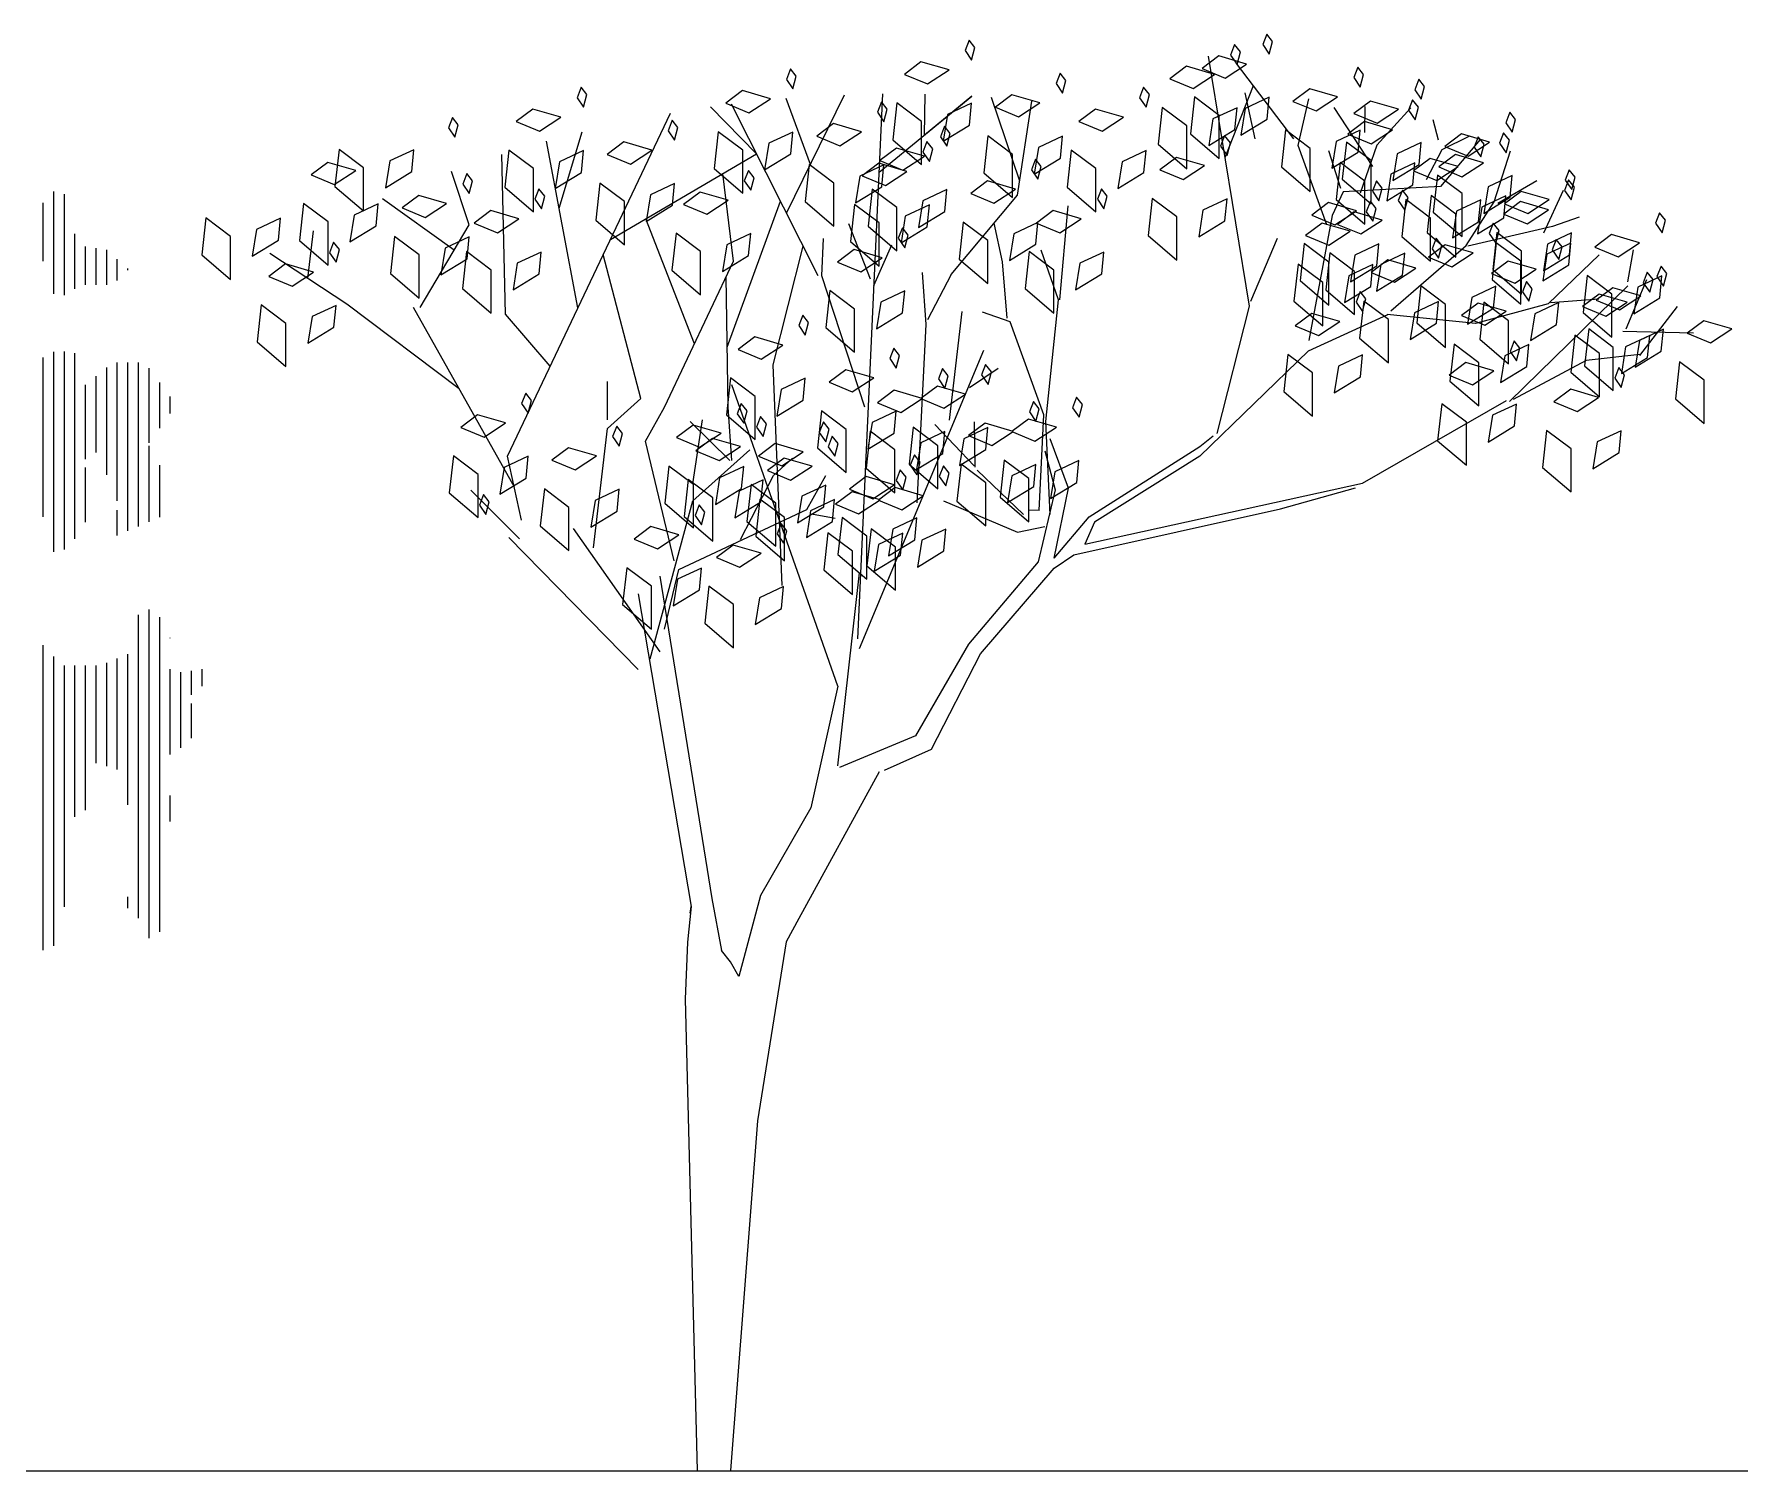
# Model space of a CAD drawing. Header units: millimetres. Extents: x 217.2 to 255.1, y 166.7 to 190.9.
# Drawn here: x 246.913 to 251.614, y 166.725 to 170.683 of the extents above; entities that cross this region are included whole.
import ezdxf

# ---------------------------------------------------------------- set-up
doc = ezdxf.new("R2010")
doc.units = ezdxf.units.MM
doc.layers.add('s', color=145, linetype='Continuous')
doc.layers.add('trees', color=104, linetype='Continuous')

msp = doc.modelspace()

# ---------------------------------------------------------------- linework, layer by layer
at = {"layer": 's', "color": 0}
msp.add_line((217.1888, 166.7248), (255.1288, 166.7248), dxfattribs=at)
at = {"layer": 'trees', "color": 49, "true_color": 0x594322}
for p, q in [((250.2625, 169.9339), (250.1501, 170.622)), ((248.2175, 169.5205), (248.6672, 170.465)), ((250.9376, 170.2211), (250.9821, 170.3614)), ((250.5208, 170.2489), (250.4909, 170.1837)), ((251.0544, 170.2792), (250.9476, 170.2162)), ((251.1278, 170.2524), (251.0729, 170.1351)), ((248.8233, 169.8209), (248.9705, 170.2225)), ((250.8597, 170.1009), (250.9376, 170.2211)), ((248.7332, 169.8303), (248.5995, 170.1746)), ((250.4909, 170.1837), (250.426, 169.839)), ((251.0976, 170.1529), (250.8649, 170.099)), ((251.1714, 170.1785), (251.0976, 170.1529)), ((248.95, 169.7718), (249.0329, 170.0988)), ((249.084, 170.0174), (249.0889, 170.1201)), ((250.2662, 169.9472), (250.3404, 170.1209)), ((250.652, 169.9205), (250.8597, 170.1009)), ((248.5853, 169.6793), (248.4818, 170.0758)), ((248.6507, 169.6557), (248.8404, 170.0572)), ((249.5954, 169.9002), (249.5819, 170.0557)), ((248.8259, 169.6557), (248.8203, 170.0146)), ((249.2031, 169.6557), (249.084, 170.0174)), ((249.3718, 169.8834), (249.3619, 170.0263)), ((249.3768, 169.8968), (249.4413, 170.0219)), ((251.0927, 169.9435), (251.2253, 169.9539)), ((248.3357, 169.7688), (248.2122, 169.9117)), ((249.4364, 169.62), (249.4711, 169.9192)), ((249.6035, 169.8903), (249.5269, 169.9171)), ((249.7012, 169.6163), (249.7365, 169.9514)), ((250.1735, 169.5832), (250.2625, 169.9339)), ((250.4257, 169.8103), (250.6446, 169.9105)), ((250.8861, 169.8862), (250.6425, 169.911)), ((251.0861, 169.9403), (250.8861, 169.8862)), ((249.6964, 169.6344), (249.6035, 169.8903)), ((251.1912, 169.784), (250.9896, 169.6767)), ((250.5741, 169.4463), (250.971, 169.6734)), ((248.6373, 169.1901), (248.7369, 168.5753)), ((248.5777, 169.141), (248.7237, 168.2793)), ((249.1286, 168.8864), (249.0542, 168.5515)), ((249.2419, 168.6508), (249.0212, 168.2468)), ((248.7369, 168.575), (248.7812, 168.3014)), ((249.0542, 168.5515), (248.9152, 168.3104))]:
    msp.add_line(p, q, dxfattribs=at)
at = {"layer": 'trees', "color": 99, "true_color": 0x1a511e}
for p, q in [((250.3849, 170.3948), (250.2275, 170.6019)), ((249.3668, 170.4051), (249.3694, 170.5178)), ((250.1957, 170.3431), (250.2735, 170.5415)), ((250.2782, 170.3948), (250.2514, 170.521)), ((249.4977, 170.5125), (249.3668, 170.4051)), ((249.6295, 170.2781), (249.5518, 170.5089)), ((249.6235, 170.2392), (249.6633, 170.4989)), ((250.3975, 170.3759), (250.4263, 170.5049)), ((250.6032, 170.3186), (250.4965, 170.4814)), ((250.581, 170.4121), (250.5815, 170.484)), ((250.7837, 170.3909), (250.7694, 170.4466)), ((250.8688, 170.4017), (250.7933, 170.3646)), ((250.7933, 170.3646), (250.7501, 170.2815)), ((247.6675, 170.0099), (247.6829, 170.1413)), ((249.5819, 170.0557), (249.5591, 170.1623)), ((251.3058, 170.0007), (251.3212, 170.089)), ((247.1717, 170.0324), (247.1717, 170.0377)), ((251.3015, 169.8715), (251.3582, 170.0069)), ((251.3386, 169.7976), (251.4427, 169.9326)), ((251.2917, 169.8651), (251.4863, 169.8603)), ((247.0258, 169.2927), (247.0258, 169.8043)), ((247.1717, 169.3144), (247.1717, 169.7786)), ((247.055, 169.5125), (247.055, 169.7171)), ((247.0841, 169.5309), (247.0841, 169.7408)), ((247.2301, 169.5572), (247.2301, 169.7631)), ((249.4909, 169.7093), (249.5704, 169.7629)), ((247.2885, 169.6377), (247.2885, 169.6844)), ((248.8358, 169.5083), (248.8259, 169.6557)), ((249.5039, 169.4935), (249.3952, 169.6072)), ((249.5072, 169.4902), (249.5049, 169.6146)), ((247.2301, 169.3395), (247.2301, 169.5492)), ((249.699, 169.5355), (249.7276, 169.4273)), ((247.055, 169.3389), (247.055, 169.4895)), ((247.2593, 169.3527), (247.2593, 169.4957)), ((248.8598, 169.291), (248.9513, 169.4675)), ((249.0428, 169.3734), (249.0951, 169.4675)), ((248.6115, 168.9616), (248.7291, 169.3969)), ((247.1425, 169.3022), (247.1425, 169.3718)), ((248.6899, 169.2086), (249.0428, 169.3734)), ((249.0559, 169.3616), (249.1212, 169.3498)), ((248.6507, 169.0439), (248.6899, 169.2086)), ((247.2301, 168.1923), (247.2301, 169.0981)), ((247.2593, 168.2101), (247.2593, 169.0768)), ((247.2885, 169.0193), (247.2885, 169.0201)), ((246.9382, 168.1596), (246.9382, 168.9995)), ((246.9674, 168.1717), (246.9674, 168.9686)), ((247.0258, 168.5269), (247.0258, 168.9441)), ((247.1133, 168.6661), (247.1133, 168.9513)), ((247.1425, 168.6575), (247.1425, 168.9632)), ((247.2885, 168.6985), (247.2885, 168.9334)), ((247.3469, 168.8628), (247.3469, 168.929)), ((247.3761, 168.8868), (247.3761, 168.9331)), ((247.3469, 168.7431), (247.3469, 168.8391)), ((247.2885, 168.5134), (247.2885, 168.5852)), ((247.1717, 168.275), (247.1717, 168.3065))]:
    msp.add_line(p, q, dxfattribs=at)
at = {"layer": 'trees', "color": 47, "true_color": 0x8d6a35}
for p, q in [((248.9871, 170.1895), (249.1463, 170.516)), ((248.9042, 170.3536), (248.777, 170.4825)), ((249.074, 170.0174), (248.8351, 170.4903)), ((249.0529, 170.3244), (248.9859, 170.5062)), ((248.4121, 169.9292), (248.3256, 170.388)), ((248.3604, 170.2033), (248.4235, 170.4137)), ((250.476, 170.1577), (250.3975, 170.3759)), ((248.5015, 170.1171), (248.9042, 170.3536)), ((250.5148, 170.2578), (250.4814, 170.3614)), ((248.112, 170.1573), (248.0634, 170.3043)), ((248.8404, 170.0572), (248.8115, 170.2991)), ((249.4409, 170.0211), (249.6235, 170.2392)), ((250.7892, 170.2632), (250.5208, 170.2489)), ((248.0706, 170.0875), (247.873, 170.2292)), ((249.7398, 169.9514), (249.7631, 170.2097)), ((247.9771, 169.9298), (248.112, 170.1573)), ((249.218, 170.0085), (249.1584, 170.1603)), ((249.2279, 169.9906), (249.2775, 170.1023)), ((247.7751, 169.939), (247.5631, 170.0787)), ((249.7365, 169.9514), (249.6885, 170.0876)), ((251.2262, 170.075), (251.0861, 169.9403)), ((248.0843, 169.7057), (247.7751, 169.939)), ((247.9577, 169.9306), (248.2363, 169.4359)), ((249.1882, 168.9903), (249.5307, 169.812)), ((248.9748, 169.1645), (248.95, 169.7718)), ((250.1261, 169.5203), (250.4257, 169.8103)), ((251.3386, 169.8009), (251.1912, 169.784)), ((248.4938, 169.6205), (248.4938, 169.7263)), ((249.1286, 168.8864), (248.8358, 169.717)), ((248.4938, 169.5969), (248.5853, 169.6793)), ((248.5984, 169.5616), (248.6507, 169.6557)), ((249.6829, 169.3711), (249.6964, 169.6344)), ((248.4546, 169.2675), (248.4938, 169.5969)), ((249.7139, 169.3594), (249.7012, 169.6163)), ((250.1261, 169.5469), (250.1624, 169.5765)), ((249.7636, 169.4319), (249.7139, 169.5681)), ((249.8213, 169.3532), (250.1261, 169.5469)), ((248.2567, 169.344), (248.2175, 169.5205)), ((249.6403, 169.36), (249.512, 169.482)), ((250.1261, 169.5203), (249.8355, 169.339)), ((249.8095, 169.2775), (250.5741, 169.4463)), ((248.1166, 169.4267), (248.2506, 169.2927)), ((249.4198, 169.3977), (249.6236, 169.311)), ((249.7276, 169.4273), (249.6802, 169.2297)), ((249.7245, 169.2392), (249.7636, 169.4319)), ((250.3488, 169.375), (250.5553, 169.4336)), ((249.6829, 169.3711), (249.6535, 169.3713)), ((249.7245, 169.2392), (249.8213, 169.3532)), ((249.7783, 169.2486), (250.3488, 169.375)), ((248.222, 169.2964), (248.5777, 168.9323)), ((248.3991, 169.3208), (248.6373, 168.9814)), ((249.6236, 169.311), (249.699, 169.3268)), ((249.8355, 169.339), (249.8095, 169.2775)), ((249.7243, 169.2114), (249.7783, 169.2486)), ((249.6802, 169.2297), (249.4887, 169.0021)), ((249.5212, 168.9757), (249.7243, 169.2114)), ((249.1286, 168.6676), (249.1882, 169.199)), ((249.4887, 169.0021), (249.3428, 168.7497)), ((249.3867, 168.7134), (249.5212, 168.9757)), ((249.3428, 168.7497), (249.1327, 168.663)), ((249.257, 168.6555), (249.3867, 168.7134)), ((248.9152, 168.3104), (248.8557, 168.0871)), ((248.7237, 168.2793), (248.7137, 168.1811)), ((248.7217, 168.2612), (248.7237, 168.2793)), ((248.7812, 168.3014), (248.808, 168.1587)), ((249.0212, 168.2468), (248.9856, 168.1821)), ((248.7137, 168.1811), (248.7075, 168.0248)), ((248.9856, 168.1821), (248.9065, 167.6887)), ((248.8329, 168.1275), (248.808, 168.1587)), ((248.8557, 168.0871), (248.8329, 168.1275)), ((248.7075, 168.0248), (248.7403, 166.7258)), ((248.9065, 167.6887), (248.8328, 166.7258))]:
    msp.add_line(p, q, dxfattribs=at)
at = {"layer": 'trees', "color": 55, "true_color": 0x97922b}
for p, q in [((249.1832, 169.0171), (249.2521, 170.5186)), ((251.3057, 169.9893), (250.9793, 169.6712)), ((249.347, 169.3922), (249.3718, 169.8834)), ((248.7291, 169.3969), (248.8859, 169.5381))]:
    msp.add_line(p, q, dxfattribs=at)
at = {"layer": 'trees', "color": 62, "true_color": 0xacc205}
for p, q in [((249.2422, 170.3028), (249.4977, 170.5125)), ((250.7075, 170.4798), (250.6134, 170.3775)), ((250.6134, 170.3775), (250.5682, 170.2453)), ((250.8982, 170.3933), (250.7892, 170.2632)), ((248.2122, 169.9117), (248.2025, 170.3515)), ((248.9513, 169.4675), (249.0036, 169.5146))]:
    msp.add_line(p, q, dxfattribs=at)
at = {"layer": 'trees', "color": 97, "true_color": 0x279b30}
for p, q in [((246.9674, 169.9679), (246.9674, 170.2495)), ((246.9382, 170.0574), (246.9382, 170.2182)), ((247.0258, 169.9818), (247.0258, 170.1328)), ((247.055, 169.9924), (247.055, 170.0982)), ((247.0841, 169.9924), (247.0841, 170.0936)), ((247.1425, 170.0041), (247.1425, 170.0634)), ((246.9382, 169.3531), (246.9382, 169.7925)), ((246.9966, 169.2629), (246.9966, 169.8084)), ((247.1425, 169.3975), (247.1425, 169.7786)), ((247.2593, 169.5975), (247.2593, 169.7237))]:
    msp.add_line(p, q, dxfattribs=at)
at = {"layer": 'trees', "color": 97, "true_color": 0x25742c}
for p, q in [((246.9966, 169.9643), (246.9966, 170.2422)), ((247.1133, 169.9924), (247.1133, 170.089)), ((246.9674, 169.2569), (246.9674, 169.8083)), ((247.1133, 169.4694), (247.1133, 169.7646)), ((247.2009, 169.3266), (247.2009, 169.7786)), ((247.2009, 168.2476), (247.2009, 169.0835)), ((247.0841, 168.6748), (247.0841, 168.9441))]:
    msp.add_line(p, q, dxfattribs=at)
at = {"layer": 'trees', "color": 42, "true_color": 0xd28328}
for p, q in [((248.8309, 169.5083), (248.7217, 169.6155)), ((248.7291, 169.444), (248.7552, 169.6205)), ((248.6768, 169.2322), (248.5984, 169.5616))]:
    msp.add_line(p, q, dxfattribs=at)
at = {"layer": 'trees', "color": 64, "true_color": 0x78b116}
for p, q in [((247.1717, 168.5599), (247.1717, 168.9751)), ((246.9966, 168.2788), (246.9966, 168.9441)), ((247.055, 168.5448), (247.055, 168.9441)), ((247.3177, 168.7167), (247.3177, 168.925))]:
    msp.add_line(p, q, dxfattribs=at)
at = {"layer": 'trees', "color": 99, "true_color": 0x1a511e}
for points in [[(249.5062, 170.6465), (249.4903, 170.6667), (249.479, 170.6378), (249.497, 170.6118)], [(250.3266, 170.663), (250.3107, 170.6832), (250.2995, 170.6542), (250.3174, 170.6282)], [(250.178, 170.6233), (250.1321, 170.5888), (250.196, 170.5622), (250.2551, 170.6008)], [(250.2379, 170.6344), (250.222, 170.6546), (250.2108, 170.6256), (250.2287, 170.5996)], [(249.0139, 170.5674), (248.998, 170.5876), (248.9868, 170.5586), (249.0047, 170.5326)], [(249.757, 170.5557), (249.741, 170.5759), (249.7298, 170.547), (249.7477, 170.5209)], [(250.0893, 170.5947), (250.0433, 170.5602), (250.1073, 170.5336), (250.1664, 170.5722)], [(250.5774, 170.5722), (250.5615, 170.5924), (250.5503, 170.5634), (250.5682, 170.5374)], [(248.4368, 170.5165), (248.4209, 170.5367), (248.4096, 170.5077), (248.4275, 170.4817)], [(249.9871, 170.5165), (249.9712, 170.5367), (249.96, 170.5077), (249.9779, 170.4817)], [(250.4288, 170.5325), (250.3828, 170.498), (250.4468, 170.4714), (250.5059, 170.51)], [(250.7453, 170.5386), (250.7294, 170.5588), (250.7182, 170.5298), (250.7361, 170.5038)], [(249.4911, 170.4324), (249.4968, 170.4927), (249.4306, 170.4617), (249.4188, 170.3881)], [(250.2228, 170.4202), (250.2286, 170.4805), (250.1623, 170.4495), (250.1505, 170.376)], [(250.7284, 170.482), (250.7124, 170.5022), (250.7012, 170.4733), (250.7191, 170.4472)], [(248.0821, 170.4337), (248.0661, 170.4539), (248.0549, 170.425), (248.0728, 170.3989)], [(248.6876, 170.4257), (248.6716, 170.4459), (248.6604, 170.4169), (248.6783, 170.3909)], [(249.1161, 170.4369), (249.0701, 170.4024), (249.1341, 170.3758), (249.1932, 170.4144)], [(249.4383, 170.409), (249.4224, 170.4292), (249.4111, 170.4003), (249.4291, 170.3743)], [(250.9961, 170.4478), (250.9802, 170.468), (250.969, 170.439), (250.9869, 170.413)], [(248.8665, 170.3636), (248.7986, 170.4144), (248.7873, 170.3127), (248.8665, 170.2448)], [(249.3899, 170.3669), (249.374, 170.3871), (249.3627, 170.3581), (249.3806, 170.3321)], [(250.2103, 170.3833), (250.1944, 170.4035), (250.1832, 170.3746), (250.2011, 170.3485)], [(250.43, 170.3683), (250.3621, 170.4192), (250.3507, 170.3175), (250.43, 170.2496)], [(250.5623, 170.358), (250.5681, 170.4183), (250.5018, 170.3873), (250.49, 170.3138)], [(250.5979, 170.3348), (250.53, 170.3856), (250.5187, 170.2839), (250.5979, 170.216)], [(250.9094, 170.3803), (250.8935, 170.4004), (250.8823, 170.3715), (250.9002, 170.3455)], [(250.9792, 170.3912), (250.9632, 170.4114), (250.952, 170.3825), (250.9699, 170.3564)], [(247.7223, 170.3298), (247.6764, 170.2953), (247.7404, 170.2687), (247.7995, 170.3073)], [(248.4217, 170.3023), (248.4274, 170.3626), (248.3612, 170.3316), (248.3494, 170.2581)], [(249.6891, 170.3182), (249.6732, 170.3384), (249.6619, 170.3095), (249.6798, 170.2835)], [(250.5809, 170.2782), (250.513, 170.3291), (250.5017, 170.2273), (250.5809, 170.1595)], [(250.8305, 170.3516), (250.7846, 170.3171), (250.8485, 170.2904), (250.9076, 170.329)], [(248.1218, 170.2787), (248.1058, 170.2989), (248.0946, 170.2699), (248.1125, 170.2439)], [(248.8976, 170.2877), (248.8817, 170.3079), (248.8705, 170.279), (248.8884, 170.2529)], [(249.2496, 170.2624), (249.2553, 170.3227), (249.1891, 170.2917), (249.1773, 170.2182)], [(249.2412, 170.3272), (249.1953, 170.2927), (249.2593, 170.2661), (249.3184, 170.3047)], [(248.3205, 170.2368), (248.3046, 170.257), (248.2933, 170.2281), (248.3112, 170.202)], [(248.5401, 170.2219), (248.4722, 170.2727), (248.4609, 170.171), (248.5401, 170.1031)], [(248.6725, 170.2115), (248.6782, 170.2718), (248.612, 170.2408), (248.6002, 170.1673)], [(249.4232, 170.1949), (249.4289, 170.2552), (249.3627, 170.2242), (249.3509, 170.1506)], [(249.8708, 170.2368), (249.8549, 170.257), (249.8437, 170.2281), (249.8616, 170.202)], [(250.629, 170.2589), (250.6131, 170.2791), (250.6019, 170.2502), (250.6198, 170.2241)], [(250.7001, 170.2332), (250.6842, 170.2534), (250.6729, 170.2245), (250.6908, 170.1984)], [(250.9641, 170.1771), (250.9698, 170.2374), (250.9036, 170.2064), (250.8917, 170.1328)], [(251.0116, 170.2498), (250.9656, 170.2153), (251.0296, 170.1887), (251.0887, 170.2273)], [(249.2424, 170.163), (249.1745, 170.2139), (249.1632, 170.1121), (249.2424, 170.0443)], [(250.4804, 170.2192), (250.4345, 170.1848), (250.4984, 170.1581), (250.5575, 170.1967)], [(250.6121, 170.2024), (250.5961, 170.2225), (250.5849, 170.1936), (250.6028, 170.1676)], [(250.8944, 170.1661), (250.9001, 170.2264), (250.8338, 170.1954), (250.822, 170.1218)], [(247.5867, 170.1155), (247.5924, 170.1758), (247.5262, 170.1448), (247.5144, 170.0713)], [(249.322, 170.1294), (249.3061, 170.1496), (249.2948, 170.1206), (249.3127, 170.0946)], [(249.5416, 170.1144), (249.4737, 170.1653), (249.4624, 170.0635), (249.5416, 169.9957)], [(250.4634, 170.1627), (250.4175, 170.1282), (250.4815, 170.1016), (250.5406, 170.1402)], [(250.9509, 170.1424), (250.9349, 170.1626), (250.9237, 170.1337), (250.9416, 170.1076)], [(247.7547, 170.0898), (247.7387, 170.11), (247.7275, 170.081), (247.7454, 170.055)], [(248.1067, 170.0645), (248.1124, 170.1248), (248.0462, 170.0938), (248.0343, 170.0203)], [(248.8825, 170.0735), (248.8882, 170.1338), (248.822, 170.1028), (248.8102, 170.0293)], [(250.4816, 170.0551), (250.4137, 170.106), (250.4024, 170.0042), (250.4816, 169.9363)], [(250.8022, 170.1028), (250.7563, 170.0683), (250.8203, 170.0416), (250.8794, 170.0802)], [(250.7931, 170.1006), (250.7772, 170.1208), (250.766, 170.0918), (250.7839, 170.0658)], [(251.0128, 170.0856), (250.9449, 170.1365), (250.9335, 170.0347), (251.0128, 169.9669)], [(251.1433, 170.0473), (251.149, 170.1076), (251.0828, 170.0766), (251.071, 170.0031)], [(251.1244, 170.0975), (251.1085, 170.1177), (251.0973, 170.0888), (251.1152, 170.0627)], [(248.173, 170.033), (248.1051, 170.0839), (248.0938, 169.9821), (248.173, 169.9142)], [(249.7234, 170.033), (249.6555, 170.0839), (249.6442, 169.9821), (249.7234, 169.9142)], [(250.5526, 170.0294), (250.4847, 170.0803), (250.4734, 169.9785), (250.5526, 169.9107)], [(250.6445, 170.0609), (250.5985, 170.0264), (250.6625, 169.9998), (250.7216, 170.0384)], [(250.685, 170.0191), (250.6907, 170.0794), (250.6245, 170.0484), (250.6127, 169.9748)], [(250.9758, 170.0579), (250.9299, 170.0234), (250.9938, 169.9967), (251.0529, 170.0353)], [(251.0421, 169.9818), (251.0262, 170.002), (251.0149, 169.9731), (251.0329, 169.947)], [(251.3752, 170.0067), (251.3593, 170.0269), (251.3481, 169.998), (251.366, 169.9719)], [(250.5838, 169.9536), (250.5678, 169.9737), (250.5566, 169.9448), (250.5745, 169.9188)], [(250.8034, 169.9386), (250.7355, 169.9895), (250.7242, 169.8877), (250.8034, 169.8199)], [(250.9358, 169.9283), (250.9415, 169.9886), (250.8753, 169.9575), (250.8635, 169.884)], [(251.2266, 169.967), (251.1806, 169.9326), (251.2446, 169.9059), (251.3037, 169.9445)], [(251.2644, 169.9843), (251.2184, 169.9499), (251.2824, 169.9232), (251.3415, 169.9618)], [(247.7396, 169.8756), (247.7453, 169.9359), (247.6791, 169.9049), (247.6672, 169.8314)], [(249.0479, 169.8888), (249.0319, 169.909), (249.0207, 169.8801), (249.0386, 169.854)], [(250.4351, 169.9139), (250.3892, 169.8794), (250.4532, 169.8528), (250.5123, 169.8914)], [(250.8934, 169.9422), (250.8475, 169.9077), (250.9115, 169.881), (250.9706, 169.9196)], [(251.3979, 169.8098), (251.4036, 169.8702), (251.3374, 169.8391), (251.3256, 169.7656)], [(249.2987, 169.798), (249.2827, 169.8182), (249.2715, 169.7893), (249.2894, 169.7632)], [(251.0081, 169.8178), (250.9922, 169.838), (250.981, 169.8091), (250.9989, 169.7831)], [(251.2278, 169.8029), (251.1599, 169.8538), (251.1486, 169.752), (251.2278, 169.6841)], [(249.5515, 169.7531), (249.5355, 169.7733), (249.5243, 169.7444), (249.5422, 169.7183)], [(250.4363, 169.7497), (250.3684, 169.8006), (250.3571, 169.6988), (250.4363, 169.631)], [(250.5687, 169.7394), (250.5744, 169.7997), (250.5082, 169.7687), (250.4964, 169.6951)], [(250.8595, 169.7782), (250.8136, 169.7437), (250.8775, 169.7171), (250.9366, 169.7557)], [(251.2967, 169.7443), (251.2808, 169.7645), (251.2695, 169.7356), (251.2875, 169.7095)], [(249.0328, 169.6747), (249.0385, 169.735), (248.9723, 169.7039), (248.9605, 169.6304)], [(249.4326, 169.7418), (249.4167, 169.762), (249.4055, 169.7331), (249.4234, 169.707)], [(248.284, 169.674), (248.2681, 169.6941), (248.2568, 169.6652), (248.2748, 169.6392)], [(249.4028, 169.7134), (249.3569, 169.679), (249.4208, 169.6523), (249.4799, 169.6909)], [(249.6834, 169.651), (249.6675, 169.6712), (249.6563, 169.6423), (249.6742, 169.6162)], [(249.8022, 169.6623), (249.7863, 169.6825), (249.7751, 169.6536), (249.793, 169.6275)], [(248.1354, 169.6343), (248.0894, 169.5998), (248.1534, 169.5732), (248.2125, 169.6118)], [(248.8781, 169.6457), (248.8622, 169.6659), (248.851, 169.6369), (248.8689, 169.6109)], [(250.8607, 169.614), (250.7928, 169.6649), (250.7815, 169.5631), (250.8607, 169.4953)], [(248.5348, 169.5831), (248.5189, 169.6033), (248.5076, 169.5744), (248.5256, 169.5484)], [(248.7295, 169.606), (248.6835, 169.5715), (248.7475, 169.5449), (248.8066, 169.5835)], [(249.1045, 169.5948), (249.0885, 169.615), (249.0773, 169.586), (249.0952, 169.56)], [(249.5364, 169.5389), (249.5421, 169.5993), (249.4759, 169.5682), (249.464, 169.4947)], [(248.1366, 169.4701), (248.0687, 169.521), (248.0573, 169.4192), (248.1366, 169.3514)], [(248.2689, 169.4598), (248.2746, 169.5201), (248.2084, 169.4891), (248.1966, 169.4155)], [(249.3163, 169.4621), (249.3004, 169.4823), (249.2892, 169.4534), (249.3071, 169.4273)], [(249.4352, 169.4734), (249.4192, 169.4936), (249.408, 169.4647), (249.4259, 169.4386)], [(249.6548, 169.4585), (249.5869, 169.5094), (249.5756, 169.4076), (249.6548, 169.3397)], [(248.7841, 169.4053), (248.7162, 169.4562), (248.7049, 169.3544), (248.7841, 169.2866)], [(248.957, 169.391), (248.8891, 169.4419), (248.8778, 169.3401), (248.957, 169.2722)], [(248.1677, 169.3943), (248.1518, 169.4145), (248.1405, 169.3855), (248.1585, 169.3595)], [(248.3873, 169.3793), (248.3194, 169.4302), (248.3081, 169.3284), (248.3873, 169.2606)], [(248.5197, 169.369), (248.5254, 169.4293), (248.4592, 169.3983), (248.4474, 169.3247)], [(249.1677, 169.4225), (249.1217, 169.388), (249.1857, 169.3613), (249.2448, 169.3999)], [(249.2865, 169.4338), (249.2406, 169.3993), (249.3045, 169.3727), (249.3636, 169.4113)], [(248.7618, 169.366), (248.7459, 169.3862), (248.7347, 169.3573), (248.7526, 169.3312)], [(249.3402, 169.2898), (249.3459, 169.3501), (249.2797, 169.3191), (249.2678, 169.2456)], [(248.9882, 169.3151), (248.9722, 169.3353), (248.961, 169.3064), (248.9789, 169.2803)], [(249.1689, 169.2583), (249.101, 169.3092), (249.0897, 169.2074), (249.1689, 169.1396)], [(248.6144, 169.1622), (248.5465, 169.2131), (248.5351, 169.1113), (248.6144, 169.0434)]]:
    msp.add_lwpolyline(points, close=True, dxfattribs=at)
at = {"layer": 'trees', "color": 62, "true_color": 0xacc205}
for points in [[(249.3575, 170.6069), (249.3116, 170.5724), (249.3756, 170.5458), (249.4347, 170.5844)], [(248.8653, 170.5277), (248.8193, 170.4932), (248.8833, 170.4666), (248.9424, 170.5052)], [(249.6083, 170.5161), (249.5624, 170.4816), (249.6264, 170.455), (249.6855, 170.4935)], [(250.0905, 170.4305), (250.0226, 170.4814), (250.0113, 170.3797), (250.0905, 170.3118)], [(250.1792, 170.4592), (250.1113, 170.51), (250.1, 170.4083), (250.1792, 170.3404)], [(250.3116, 170.4488), (250.3173, 170.5091), (250.251, 170.4781), (250.2392, 170.4046)], [(250.5967, 170.4989), (250.5508, 170.4644), (250.6147, 170.4378), (250.6738, 170.4764)], [(250.5797, 170.4424), (250.5338, 170.4079), (250.5978, 170.3813), (250.6569, 170.4198)], [(248.5389, 170.386), (248.493, 170.3515), (248.557, 170.3249), (248.6161, 170.3635)], [(248.9988, 170.3532), (249.0046, 170.4135), (248.9383, 170.3825), (248.9265, 170.309)], [(250.7303, 170.3244), (250.736, 170.3847), (250.6698, 170.3537), (250.6579, 170.2802)], [(247.8214, 170.3147), (247.7535, 170.3656), (247.7422, 170.2638), (247.8214, 170.196)], [(248.2893, 170.3127), (248.2214, 170.3636), (248.2101, 170.2618), (248.2893, 170.1939)], [(249.8397, 170.3127), (249.7718, 170.3636), (249.7605, 170.2618), (249.8397, 170.1939)], [(247.9731, 170.239), (247.9272, 170.2045), (247.9911, 170.1779), (248.0502, 170.2165)], [(249.2908, 170.2052), (249.2229, 170.2561), (249.2116, 170.1543), (249.2908, 170.0865)], [(247.7235, 170.1656), (247.6556, 170.2165), (247.6443, 170.1147), (247.7235, 170.0469)], [(248.1718, 170.1971), (248.1259, 170.1627), (248.1899, 170.136), (248.249, 170.1746)], [(249.3748, 170.1527), (249.3805, 170.213), (249.3143, 170.182), (249.3025, 170.1085)], [(250.0629, 170.1795), (249.995, 170.2304), (249.9837, 170.1286), (250.0629, 170.0607)], [(250.762, 170.1764), (250.6941, 170.2273), (250.6828, 170.1255), (250.762, 170.0577)], [(250.614, 170.0447), (250.6197, 170.105), (250.5535, 170.074), (250.5416, 170.0005)], [(249.1745, 169.9255), (249.1066, 169.9764), (249.0953, 169.8747), (249.1745, 169.8068)], [(250.6457, 169.8967), (250.5778, 169.9476), (250.5665, 169.8459), (250.6457, 169.778)], [(250.778, 169.8864), (250.7838, 169.9467), (250.7175, 169.9157), (250.7057, 169.8422)], [(251.1094, 169.8833), (251.1151, 169.9437), (251.0489, 169.9126), (251.037, 169.8391)], [(250.8946, 169.778), (250.8267, 169.8289), (250.8154, 169.7271), (250.8946, 169.6593)], [(249.15, 169.7584), (249.1041, 169.7239), (249.1681, 169.6972), (249.2272, 169.7358)], [(249.1512, 169.5942), (249.0833, 169.6451), (249.072, 169.5433), (249.1512, 169.4755)], [(249.2836, 169.5838), (249.2893, 169.6442), (249.2231, 169.6131), (249.2112, 169.5396)], [(251.1493, 169.5405), (251.0814, 169.5914), (251.07, 169.4896), (251.1493, 169.4218)], [(251.2816, 169.5302), (251.2873, 169.5905), (251.2211, 169.5595), (251.2093, 169.4859)], [(248.9558, 169.5551), (248.9099, 169.5207), (248.9738, 169.494), (249.0329, 169.5326)], [(248.9803, 169.5152), (248.9343, 169.4807), (248.9983, 169.4541), (249.0574, 169.4927)], [(249.0894, 169.3806), (249.0951, 169.4409), (249.0289, 169.4099), (249.017, 169.3364)], [(249.2066, 169.4643), (249.1607, 169.4299), (249.2246, 169.4032), (249.2837, 169.4418)], [(249.1138, 169.3407), (249.1195, 169.401), (249.0533, 169.37), (249.0415, 169.2965)], [(248.8395, 169.2754), (248.7936, 169.241), (248.8575, 169.2143), (248.9166, 169.2529)], [(248.9731, 169.1009), (248.9788, 169.1613), (248.9126, 169.1302), (248.9007, 169.0567)]]:
    msp.add_lwpolyline(points, close=True, dxfattribs=at)
at = {"layer": 'trees', "color": 42, "true_color": 0xd28328}
for points in [[(248.2881, 170.4768), (248.2422, 170.4424), (248.3062, 170.4157), (248.3653, 170.4543)], [(249.8385, 170.4768), (249.7926, 170.4424), (249.8565, 170.4157), (249.9156, 170.4543)], [(249.7419, 170.3416), (249.7476, 170.4019), (249.6814, 170.3709), (249.6696, 170.2973)], [(250.8475, 170.4081), (250.8015, 170.3736), (250.8655, 170.347), (250.9246, 170.3856)], [(247.9538, 170.3044), (247.9595, 170.3647), (247.8933, 170.3337), (247.8815, 170.2601)], [(250.7133, 170.2679), (250.719, 170.3282), (250.6528, 170.2972), (250.641, 170.2236)], [(250.7608, 170.3406), (250.7148, 170.3061), (250.7788, 170.2795), (250.8379, 170.3181)], [(249.1173, 170.2727), (249.0494, 170.3236), (249.038, 170.2219), (249.1173, 170.154)], [(250.8487, 170.2439), (250.7808, 170.2948), (250.7695, 170.1931), (250.8487, 170.1252)], [(250.9811, 170.2336), (250.9868, 170.2939), (250.9205, 170.2629), (250.9087, 170.1894)], [(251.1584, 170.2615), (251.1425, 170.2817), (251.1312, 170.2528), (251.1492, 170.2267)], [(251.1602, 170.2894), (251.1443, 170.3096), (251.1331, 170.2807), (251.151, 170.2547)], [(247.8559, 170.1553), (247.8616, 170.2156), (247.7954, 170.1846), (247.7835, 170.1111)], [(249.7222, 170.1971), (249.6763, 170.1627), (249.7402, 170.136), (249.7993, 170.1746)], [(250.1952, 170.1691), (250.201, 170.2294), (250.1347, 170.1984), (250.1229, 170.1249)], [(251.4092, 170.1707), (251.3933, 170.1909), (251.382, 170.162), (251.3999, 170.1359)], [(247.4543, 170.1258), (247.3864, 170.1767), (247.3751, 170.0749), (247.4543, 170.0071)], [(251.0109, 170.0577), (250.943, 170.1086), (250.9317, 170.0068), (251.0109, 169.9389)], [(251.2605, 170.131), (251.2146, 170.0966), (251.2786, 170.0699), (251.3377, 170.1085)], [(247.606, 170.0501), (247.5601, 170.0157), (247.624, 169.989), (247.6831, 170.0276)], [(249.1733, 170.0897), (249.1274, 170.0552), (249.1914, 170.0286), (249.2505, 170.0672)], [(251.027, 169.7676), (251.0327, 169.828), (250.9665, 169.7969), (250.9547, 169.7234)], [(249.284, 169.7021), (249.238, 169.6677), (249.302, 169.641), (249.3611, 169.6796)], [(251.1481, 169.7047), (251.1021, 169.6702), (251.1661, 169.6436), (251.2252, 169.6821)], [(249.6536, 169.6226), (249.6077, 169.5882), (249.6716, 169.5615), (249.7307, 169.6001)], [(250.9931, 169.6037), (250.9988, 169.664), (250.9326, 169.633), (250.9207, 169.5594)], [(249.5348, 169.6113), (249.4888, 169.5769), (249.5528, 169.5502), (249.6119, 169.5888)], [(248.3861, 169.5435), (248.3402, 169.509), (248.4042, 169.4824), (248.4633, 169.521)], [(248.7307, 169.4419), (248.6628, 169.4927), (248.6515, 169.391), (248.7307, 169.3231)], [(248.7467, 169.1518), (248.7524, 169.2121), (248.6862, 169.1811), (248.6744, 169.1076)], [(248.8407, 169.1113), (248.7728, 169.1622), (248.7615, 169.0604), (248.8407, 168.9925)]]:
    msp.add_lwpolyline(points, close=True, dxfattribs=at)
at = {"layer": 'trees', "color": 55, "true_color": 0x97922b}
for points in [[(249.2647, 170.4766), (249.2488, 170.4968), (249.2375, 170.4678), (249.2555, 170.4418)], [(249.3587, 170.4427), (249.2908, 170.4936), (249.2795, 170.3918), (249.3587, 170.324)], [(249.6095, 170.3519), (249.5416, 170.4028), (249.5303, 170.301), (249.6095, 170.2332)], [(249.2896, 170.3694), (249.2437, 170.3349), (249.3077, 170.3083), (249.3668, 170.3469)], [(249.9721, 170.3023), (249.9778, 170.3626), (249.9116, 170.3316), (249.8997, 170.2581)], [(250.0617, 170.3436), (250.0157, 170.3092), (250.0797, 170.2825), (250.1388, 170.3211)], [(248.749, 170.248), (248.703, 170.2136), (248.767, 170.1869), (248.8261, 170.2255)], [(249.5404, 170.2786), (249.4945, 170.2441), (249.5585, 170.2175), (249.6176, 170.2561)], [(250.8317, 170.1874), (250.7638, 170.2383), (250.7525, 170.1365), (250.8317, 170.0687)], [(250.5514, 170.1936), (250.5055, 170.1591), (250.5695, 170.1325), (250.6286, 170.171)], [(249.674, 170.1041), (249.6797, 170.1644), (249.6135, 170.1334), (249.6017, 170.0598)], [(247.9743, 170.0748), (247.9064, 170.1257), (247.8951, 170.0239), (247.9743, 169.9561)], [(248.7502, 170.0839), (248.6823, 170.1348), (248.6709, 170.033), (248.7502, 169.9651)], [(251.1451, 170.0753), (251.1508, 170.1356), (251.0846, 170.1046), (251.0728, 170.031)], [(248.3054, 170.0226), (248.3111, 170.0829), (248.2449, 170.0519), (248.2331, 169.9784)], [(249.8558, 170.0226), (249.8615, 170.0829), (249.7952, 170.0519), (249.7834, 169.9784)], [(250.4646, 169.9985), (250.3967, 170.0494), (250.3854, 169.9476), (250.4646, 169.8798)], [(250.597, 169.9882), (250.6027, 170.0485), (250.5365, 170.0175), (250.5246, 169.9439)], [(251.2617, 169.9669), (251.1938, 170.0178), (251.1825, 169.916), (251.2617, 169.8481)], [(251.3941, 169.9565), (251.3998, 170.0168), (251.3336, 169.9858), (251.3218, 169.9123)], [(251.413, 170.024), (251.3971, 170.0442), (251.3859, 170.0153), (251.4038, 169.9892)], [(249.3069, 169.9152), (249.3126, 169.9755), (249.2464, 169.9445), (249.2346, 169.871)], [(247.6072, 169.886), (247.5393, 169.9369), (247.528, 169.8351), (247.6072, 169.7672)], [(250.977, 169.8937), (250.9091, 169.9446), (250.8978, 169.8428), (250.977, 169.775)], [(251.2656, 169.8202), (251.1977, 169.8711), (251.1863, 169.7693), (251.2656, 169.7014)], [(251.5152, 169.8935), (251.4692, 169.8591), (251.5332, 169.8324), (251.5923, 169.871)], [(248.8992, 169.8492), (248.8533, 169.8147), (248.9173, 169.788), (248.9764, 169.8266)], [(251.3602, 169.7925), (251.3659, 169.8529), (251.2996, 169.8218), (251.2878, 169.7483)], [(251.5163, 169.7294), (251.4484, 169.7803), (251.4371, 169.6785), (251.5163, 169.6106)], [(248.9004, 169.685), (248.8325, 169.7359), (248.8212, 169.6341), (248.9004, 169.5663)], [(248.9316, 169.6091), (248.9156, 169.6293), (248.9044, 169.6004), (248.9223, 169.5744)], [(249.2852, 169.538), (249.2173, 169.5889), (249.206, 169.4871), (249.2852, 169.4192)], [(249.404, 169.5493), (249.3361, 169.6002), (249.3248, 169.4984), (249.404, 169.4305)], [(249.4176, 169.5276), (249.4233, 169.588), (249.357, 169.5569), (249.3452, 169.4834)], [(248.7829, 169.5695), (248.737, 169.535), (248.801, 169.5084), (248.8601, 169.547)], [(249.1289, 169.5549), (249.113, 169.5751), (249.1017, 169.5461), (249.1197, 169.5201)], [(248.863, 169.4315), (248.8688, 169.4918), (248.8025, 169.4608), (248.7907, 169.3873)], [(249.3552, 169.504), (249.3393, 169.5242), (249.3281, 169.4952), (249.346, 169.4692)], [(249.536, 169.4472), (249.4681, 169.4981), (249.4567, 169.3963), (249.536, 169.3284)], [(249.6683, 169.4368), (249.674, 169.4971), (249.6078, 169.4661), (249.596, 169.3926)], [(249.7872, 169.4481), (249.7929, 169.5085), (249.7267, 169.4774), (249.7148, 169.4039)], [(248.9165, 169.395), (248.9222, 169.4553), (248.856, 169.4243), (248.8442, 169.3507)], [(248.9815, 169.351), (248.9136, 169.4019), (248.9022, 169.3002), (248.9815, 169.2323)], [(249.2078, 169.3002), (249.1399, 169.351), (249.1286, 169.2493), (249.2078, 169.1814)], [(248.6132, 169.3263), (248.5672, 169.2919), (248.6312, 169.2652), (248.6903, 169.3038)], [(249.2877, 169.2696), (249.2198, 169.3205), (249.2085, 169.2187), (249.2877, 169.1509)], [(249.3012, 169.248), (249.307, 169.3083), (249.2407, 169.2772), (249.2289, 169.2037)], [(249.4201, 169.2593), (249.4258, 169.3196), (249.3596, 169.2886), (249.3477, 169.215)]]:
    msp.add_lwpolyline(points, close=True, dxfattribs=at)
at = {"layer": 'trees', "color": 49, "true_color": 0x594322}
msp.add_lwpolyline([(251.0097, 170.2218), (250.9638, 170.1874), (251.0278, 170.1607), (251.0869, 170.1993)], close=True, dxfattribs=at)

doc.saveas('drawing.dxf')
